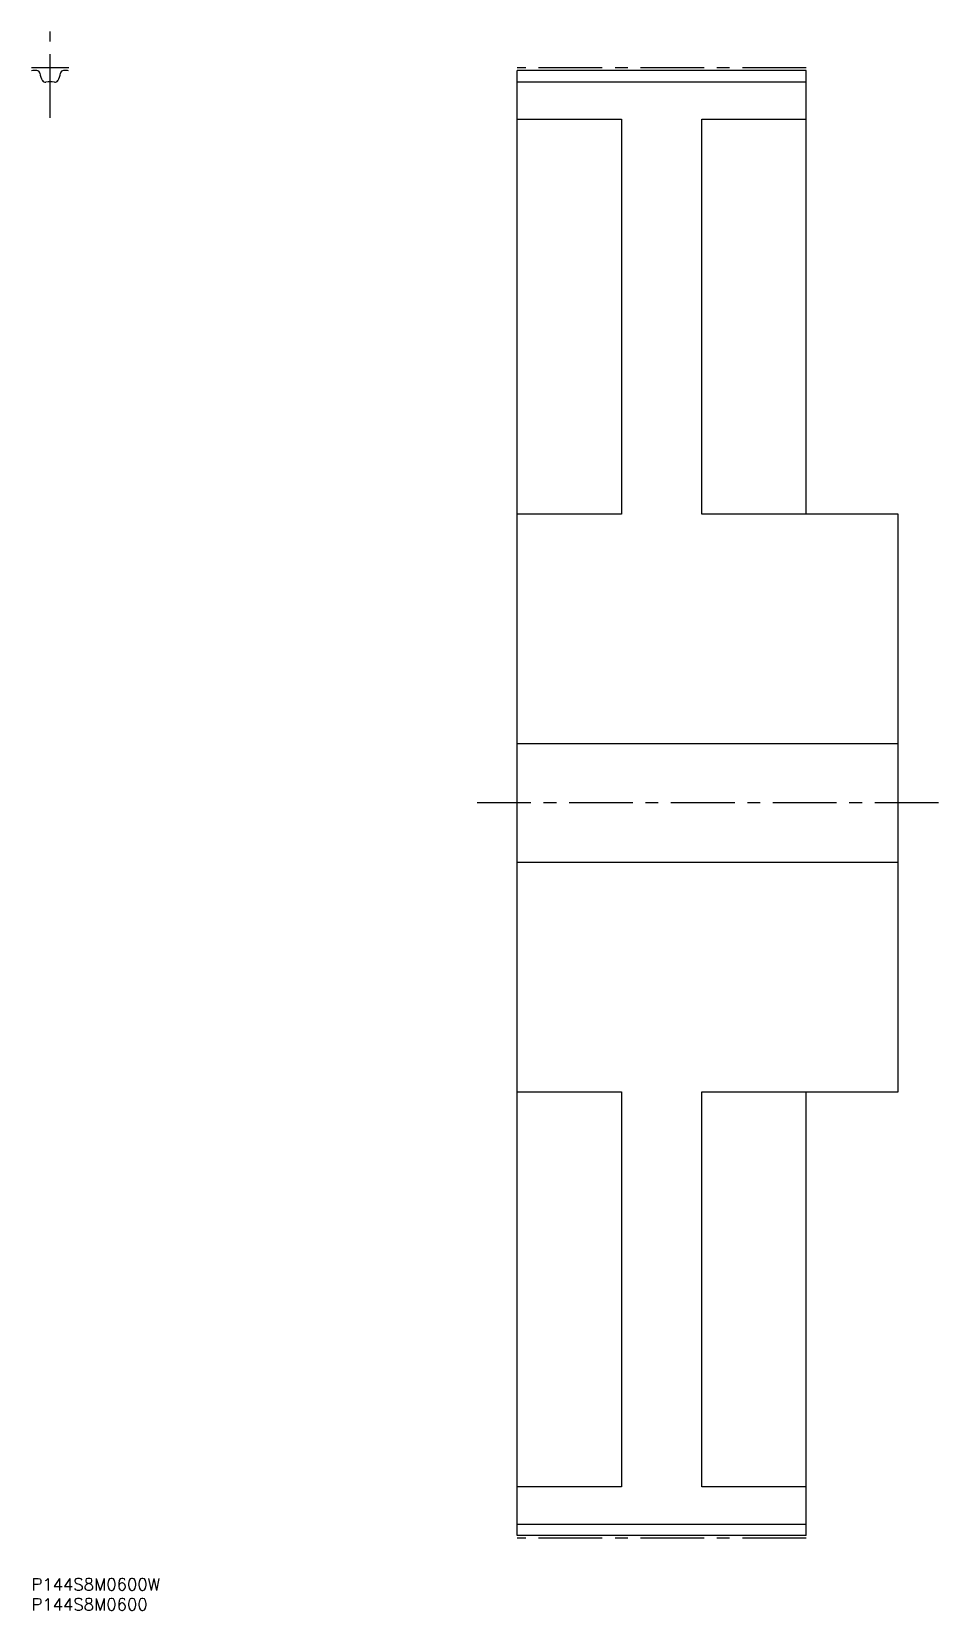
# Model space of a CAD drawing. Extents: x 0 to 226, y -8 to 386.
import ezdxf

# ---------------------------------------------------------------- set-up
doc = ezdxf.new("R2010")
doc.units = 0
doc.header["$LTSCALE"] = 0.5
doc.linetypes.add('CENTER', pattern=[50.8, 31.75, -6.35, 6.35, -6.35])
for name, color, linetype in [('MSM_CENTER', 1, 'CENTER'), ('MSM_CONTINUOUS', 7, 'CONTINUOUS'), ('MSM_PART_NUMBER', 7, 'CONTINUOUS')]:
    doc.layers.add(name, color=color, linetype=linetype)
doc.styles.get("Standard").update_dxf_attribs({"font": 'txt.shx', "height": 3, "bigfont": 'bigfont.shx'})

# ---------------------------------------------------------------- blocks, each defined once
blk = doc.blocks.new('*U17')
at = {"layer": 'MSM_PART_NUMBER'}
blk.add_text('P144S8M0600W', height=3, dxfattribs=at).set_placement((0, -3))
blk = doc.blocks.new('*U18')
at = {"layer": 'MSM_PART_NUMBER'}
blk.add_text('P144S8M0600', height=3, dxfattribs=at).set_placement((0, -8))

msp = doc.modelspace()

# ---------------------------------------------------------------- linework, layer by layer
at = {"layer": 'MSM_CENTER'}
for p, q in [((4.63, 364.18), (4.63, 385.69)), ((193.08, 376.69), (121.08, 376.69)), ((226.08, 193.34), (111.08, 193.34)), ((193.08, 10), (121.08, 10))]:
    msp.add_line(p, q, dxfattribs=at)
msp.add_arc((4.63, 193.34), 183.34, 88.553, 91.447, dxfattribs=at)
at = {"layer": 'MSM_CONTINUOUS'}
for p, q in [((193.08, 376), (121.08, 376)), ((121.08, 10.68), (121.08, 376)), ((193.08, 265.34), (193.08, 376)), ((121.08, 373.17), (193.08, 373.17)), ((121.08, 363.84), (147.08, 363.84)), ((147.08, 363.84), (147.08, 265.34)), ((167.08, 265.34), (167.08, 363.84)), ((167.08, 363.84), (193.08, 363.84)), ((147.08, 265.34), (121.08, 265.34)), ((216.08, 265.34), (167.08, 265.34)), ((216.08, 121.34), (216.08, 265.34)), ((216.08, 208.09), (121.08, 208.09)), ((121.08, 178.59), (216.08, 178.59)), ((121.08, 121.34), (147.08, 121.34)), ((147.08, 121.34), (147.08, 22.84)), ((167.08, 22.84), (167.08, 121.34)), ((167.08, 121.34), (216.08, 121.34)), ((193.08, 10.68), (193.08, 121.34)), ((147.08, 22.84), (121.08, 22.84)), ((193.08, 22.84), (167.08, 22.84)), ((121.08, 13.51), (193.08, 13.51)), ((193.08, 10.68), (121.08, 10.68))]:
    msp.add_line(p, q, dxfattribs=at)
for centre, radius, start, end in [((4.63, 193.34), 182.66, 91.053, 91.447), ((1.29, 375.17), 0.8, 7.9584, 91.053), ((7.23, 376), 5.2, 187.9583, 209.3753), ((2.03, 376), 5.2, 330.6247, 352.0417), ((7.97, 375.17), 0.8, 88.947, 172.0417), ((4.63, 193.34), 182.66, 88.553, 88.947), ((3.4, 373.85), 0.8, 209.3753, 281.8712), ((4.63, 367.97), 5.2, 78.1288, 101.8712), ((5.86, 373.85), 0.8, 258.1288, 330.6247)]:
    msp.add_arc(centre, radius, start, end, dxfattribs=at)

# ---------------------------------------------------------------- block references
for name in ['*U17', '*U18']:
    msp.add_blockref(name, (0, 0), dxfattribs=at)

doc.saveas('drawing.dxf')
